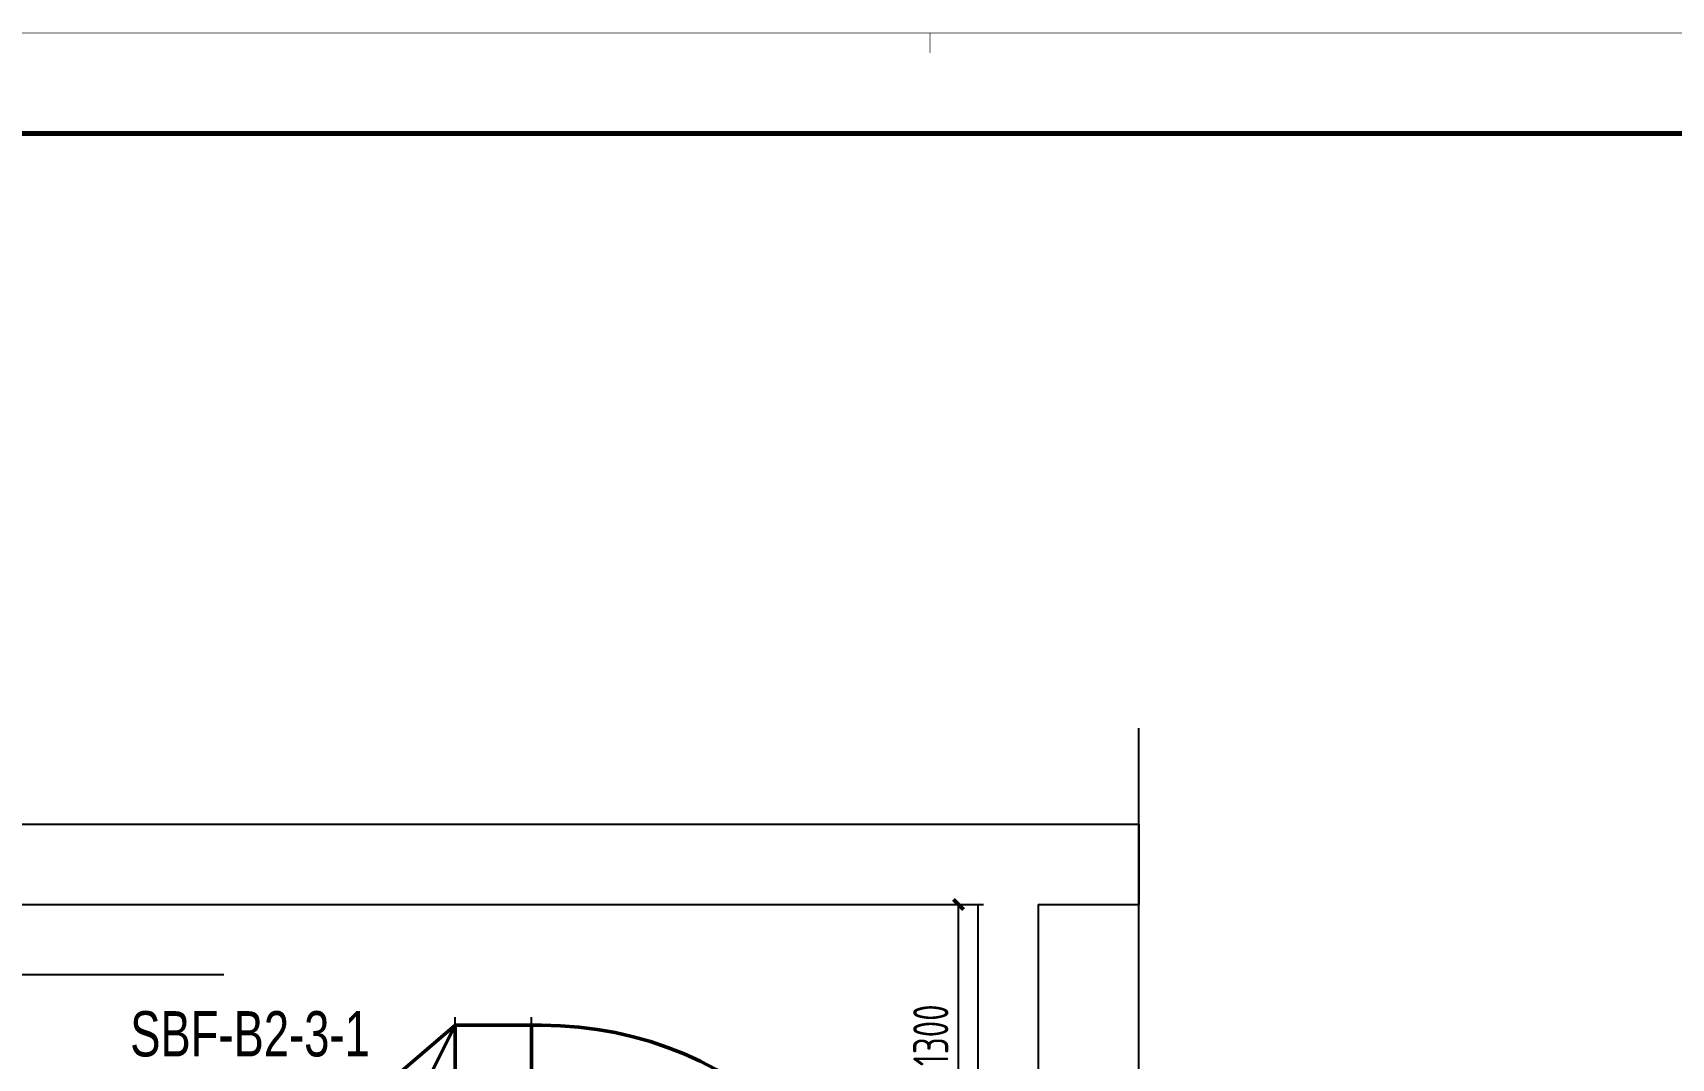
# Model space of a CAD drawing. Extents: x 49167 to 115333, y -222111 to -53947.
# Drawn here: x 80955 to 89102, y -85144 to -80046 of the extents above; entities that cross this region are included whole.
import ezdxf

# ---------------------------------------------------------------- set-up
doc = ezdxf.new("R2010")
doc.units = 0
doc.header["$LTSCALE"] = 1000
doc.header["$MEASUREMENT"] = 0
doc.linetypes.add('DOTE', pattern=[2.42, 2, -0.2, 0.02, -0.2])
for name, color, linetype in [('01-标注_符号', 200, 'Continuous'), ('A_AXIS-轴线', 1, 'DOTE'), ('A_STR-砼墙', 51, 'Continuous'), ('DUCT-送风标注', 3, 'Continuous'), ('DUCT-送风法兰', 2, 'Continuous'), ('TH_DIM', 3, 'Continuous'), ('看线', 241, 'Continuous')]:
    doc.layers.add(name, color=color, linetype=linetype)
doc.layers.add('DUCT-送风管', color=4, linetype='Continuous', lineweight=50)
doc.layers.add('DUCT-送风管端线', color=2, linetype='Continuous', lineweight=50)
doc.styles.add('_TCH_DIM_T3', font='ROS1', dxfattribs={"width": 0.8, "bigfont": 'JD'})
doc.styles.add('HZF', font='ros.shx', dxfattribs={"width": 0.75, "bigfont": 'jd.shx'})
doc.dimstyles.new('_TCH_ARCH&&50', dxfattribs={"dimtxt": 175, "dimasz": 50, "dimexe": 125, "dimexo": 150, "dimgap": 50, "dimtad": 1, "dimdec": 0, "dimzin": 0, "dimdsep": 46, "dimtxsty": '_TCH_DIM_T3', "dimblk": 'ARCHTICK', "dimcen": 0.09, "dimazin": 2, "dimtfac": 1, "dimtdec": 0, "dimtix": 1, "dimtmove": 2, "dimatfit": 3, "dimfxl": 0, "dimtolj": 1, "dimtzin": 0, "dimarcsym": 0})

# ---------------------------------------------------------------- blocks, each defined once
blk = doc.blocks.new('图框-A1')
for points, const_width in [([(0, 0), (841, 0), (841, 594), (0, 594)], 0.05), ([(766, 584), (25, 584), (25, 10), (766, 10)], 0.5)]:
    blk.add_lwpolyline(points, close=True, dxfattribs=dict(const_width=const_width))
at = {"const_width": 0.05}
blk.add_lwpolyline([(420.5, 594), (420.5, 592)], dxfattribs=at)
blk = doc.blocks.new('45口部')
at = {"layer": '01-标注_符号'}
blk.add_lwpolyline([(17949.9, -9549.9), (17949.9, -4593.1), (17844.9, -4554.8), (18054.9, -4517.8), (17949.9, -4480.6), (17950, 476.3)], dxfattribs=at)
at = {"layer": 'A_AXIS-轴线'}
blk.add_line((13400, -750), (-588, -750), dxfattribs=at)
at = {"layer": 'A_STR-砼墙'}
for p, q in [((12250, 0), (17300, 0)), ((17300, 0), (17950, 0)), ((17950, 0), (17950, -400)), ((12250, -400), (17150, -400)), ((17150, -400), (17149.9, -2200)), ((17450, -400), (17449.9, -2200)), ((17450, -400), (17950, -400))]:
    blk.add_line(p, q, dxfattribs=at)
blk = doc.blocks.new('_ArchTick')
at = {"color": 0, "linetype": 'ByBlock', "const_width": 0.4}
blk.add_lwpolyline([(-0.5, -0.5), (0.5, 0.5)], dxfattribs=at)
blk = doc.blocks.new('*D271')
at = {"layer": 'Defpoints', "color": 0}
for p in [(85062.1, -84379.9), (85557.5, -84379.9), (85062.1, -85679.6)]:
    blk.add_point(p, dxfattribs=at)
at = {"layer": 'TH_DIM', "color": 0, "lineweight": -2}
for p, q in [((85212.1, -84379.9), (85682.5, -84379.9)), ((85557.5, -85679.6), (85557.5, -84379.9)), ((85212.1, -85679.6), (85682.5, -85679.6))]:
    blk.add_line(p, q, dxfattribs=at)
at = {"layer": 'TH_DIM', "color": 0, "lineweight": -2, "xscale": 50, "yscale": 50, "zscale": 50}
for p, rotation in [((85557.5, -84379.9), 90), ((85557.5, -85679.6), 270)]:
    blk.add_blockref('_ArchTick', p, dxfattribs=dict(at, rotation=rotation))
at = {"layer": 'TH_DIM', "color": 0, "insert": (85420, -85029.8), "char_height": 175, "attachment_point": 5, "rotation": 90, "style": '_TCH_DIM_T3'}
blk.add_mtext('\\A1;1300', dxfattribs=at)

msp = doc.modelspace()

# ---------------------------------------------------------------- linework, layer by layer
at = {"layer": 'Defpoints'}
msp.add_lwpolyline([(65641.1, -80546.9), (102691.1, -80546.9), (102691.1, -109246.9), (65641.1, -109246.9)], close=True, dxfattribs=at)
at = {"layer": 'DUCT-送风法兰'}
for p, q in [((83055, -86419.6), (83055, -84939.6)), ((83434.4, -86419.6), (83434.4, -84939.6))]:
    msp.add_line(p, q, dxfattribs=at)
at = {"layer": 'DUCT-送风管'}
for p, q in [((82704.9, -85279.6), (83054.9, -84979.6)), ((82704.9, -85679.6), (83054.9, -84979.6)), ((83434.3, -84979.6), (83055.1, -84979.6)), ((83484.5, -84979.6), (83434.5, -84979.6))]:
    msp.add_line(p, q, dxfattribs=at)
msp.add_arc((83484.5, -86799.6), 1820, 360, 90, dxfattribs=at)
at = {"layer": 'DUCT-送风管端线'}
for p, q in [((83054.9, -86379.6), (83054.9, -84979.6)), ((83055.1, -84979.6), (83055.1, -86379.6)), ((83434.3, -86379.6), (83434.3, -84979.6)), ((83434.5, -84979.6), (83434.5, -86379.6))]:
    msp.add_line(p, q, dxfattribs=at)

# ---------------------------------------------------------------- block references
at = {"xscale": 50, "yscale": 50, "zscale": 50}
msp.add_blockref('图框-A1', (64391.1, -109746.9), dxfattribs=at)
at = {"layer": '看线'}
msp.add_blockref('45口部', (68504.5, -83979.9), dxfattribs=at)

# ---------------------------------------------------------------- texts
at = {"layer": 'DUCT-送风标注', "style": 'HZF', "width": 0.75}
msp.add_text('SBF-B2-3-1', height=225, rotation=360, dxfattribs=at).set_placement((81439.1, -85134.7))

# ---------------------------------------------------------------- dimensions: what is measured, and where the dimension line sits
at = {"layer": 'TH_DIM'}
dim = msp.add_aligned_dim(p1=(85062.1, -85679.6), p2=(85062.1, -84379.9), distance=-495.4, text='1300', dimstyle='_TCH_ARCH&&50', dxfattribs=at)
dim.commit()
dim.dimension.update_dxf_attribs({"geometry": '*D271', "text_midpoint": (85420, -85029.8)})

doc.saveas('drawing.dxf')
